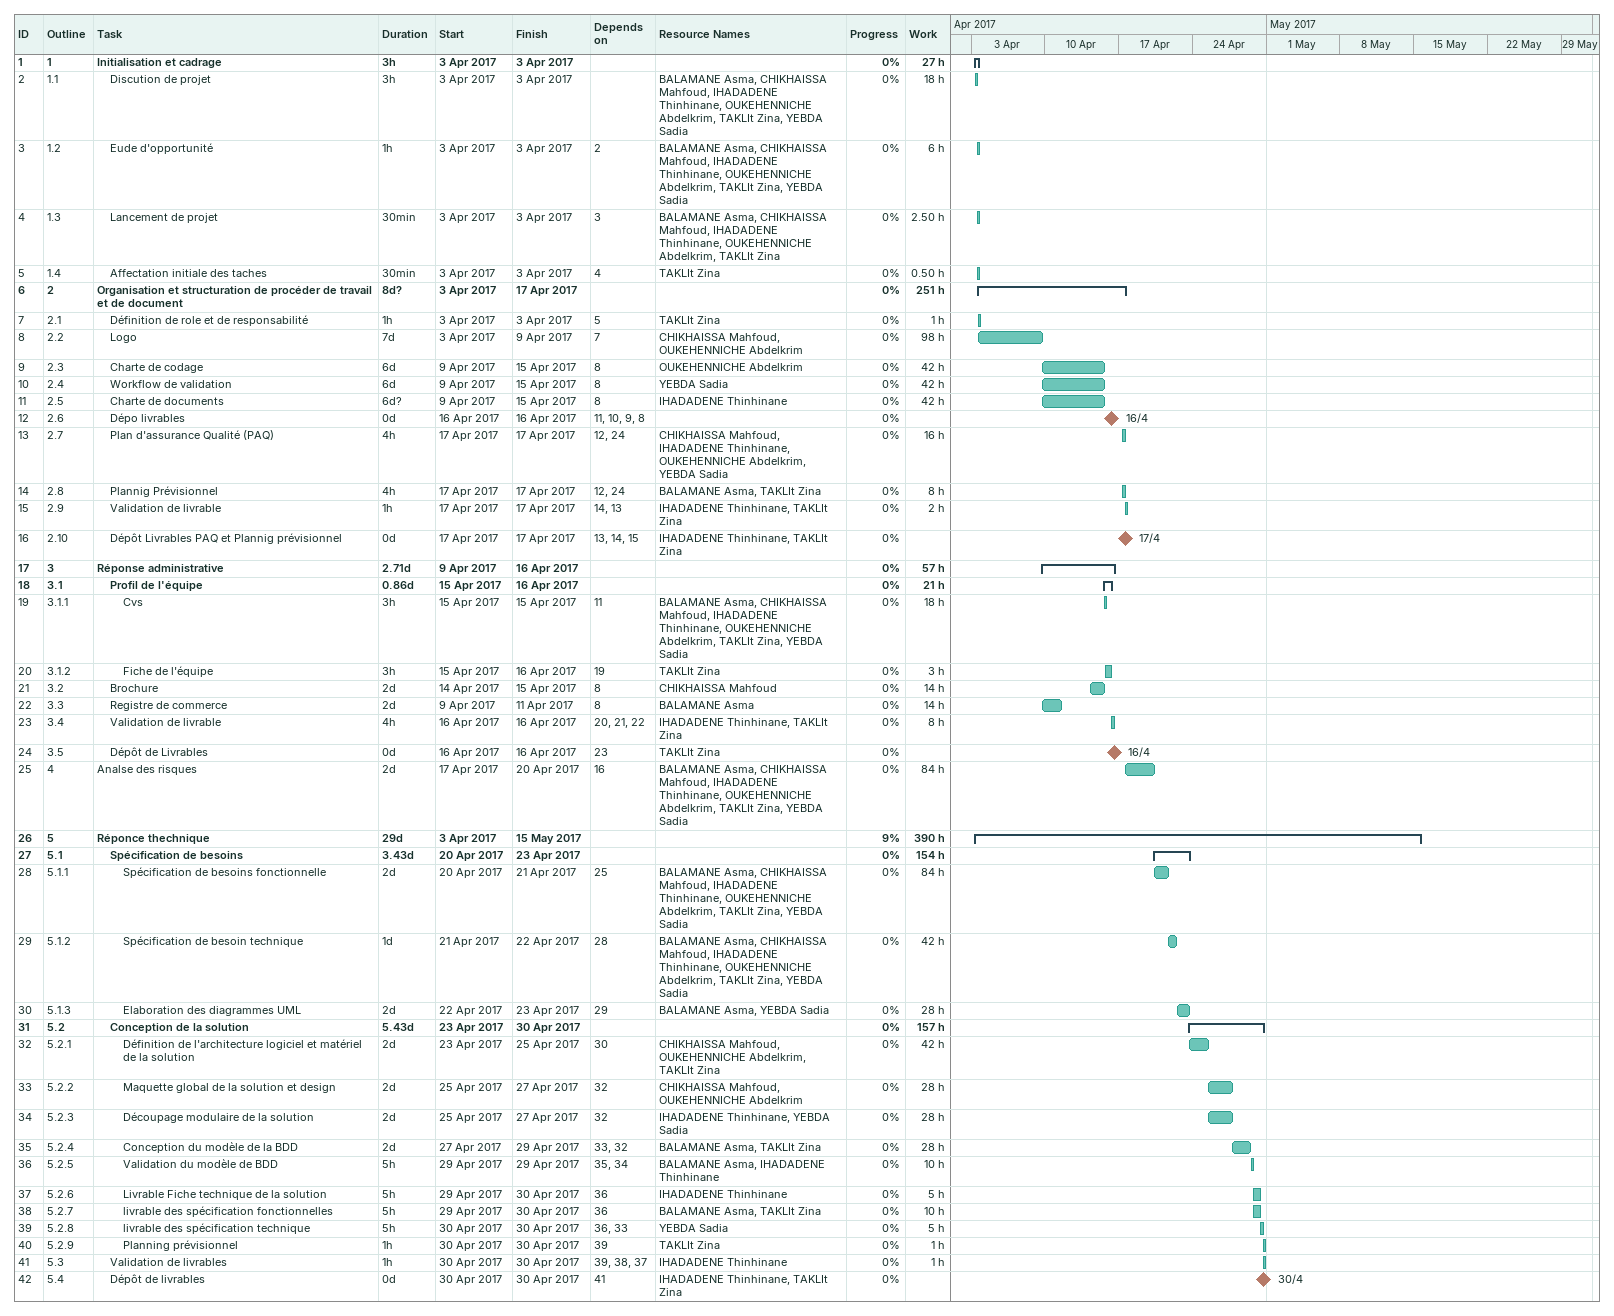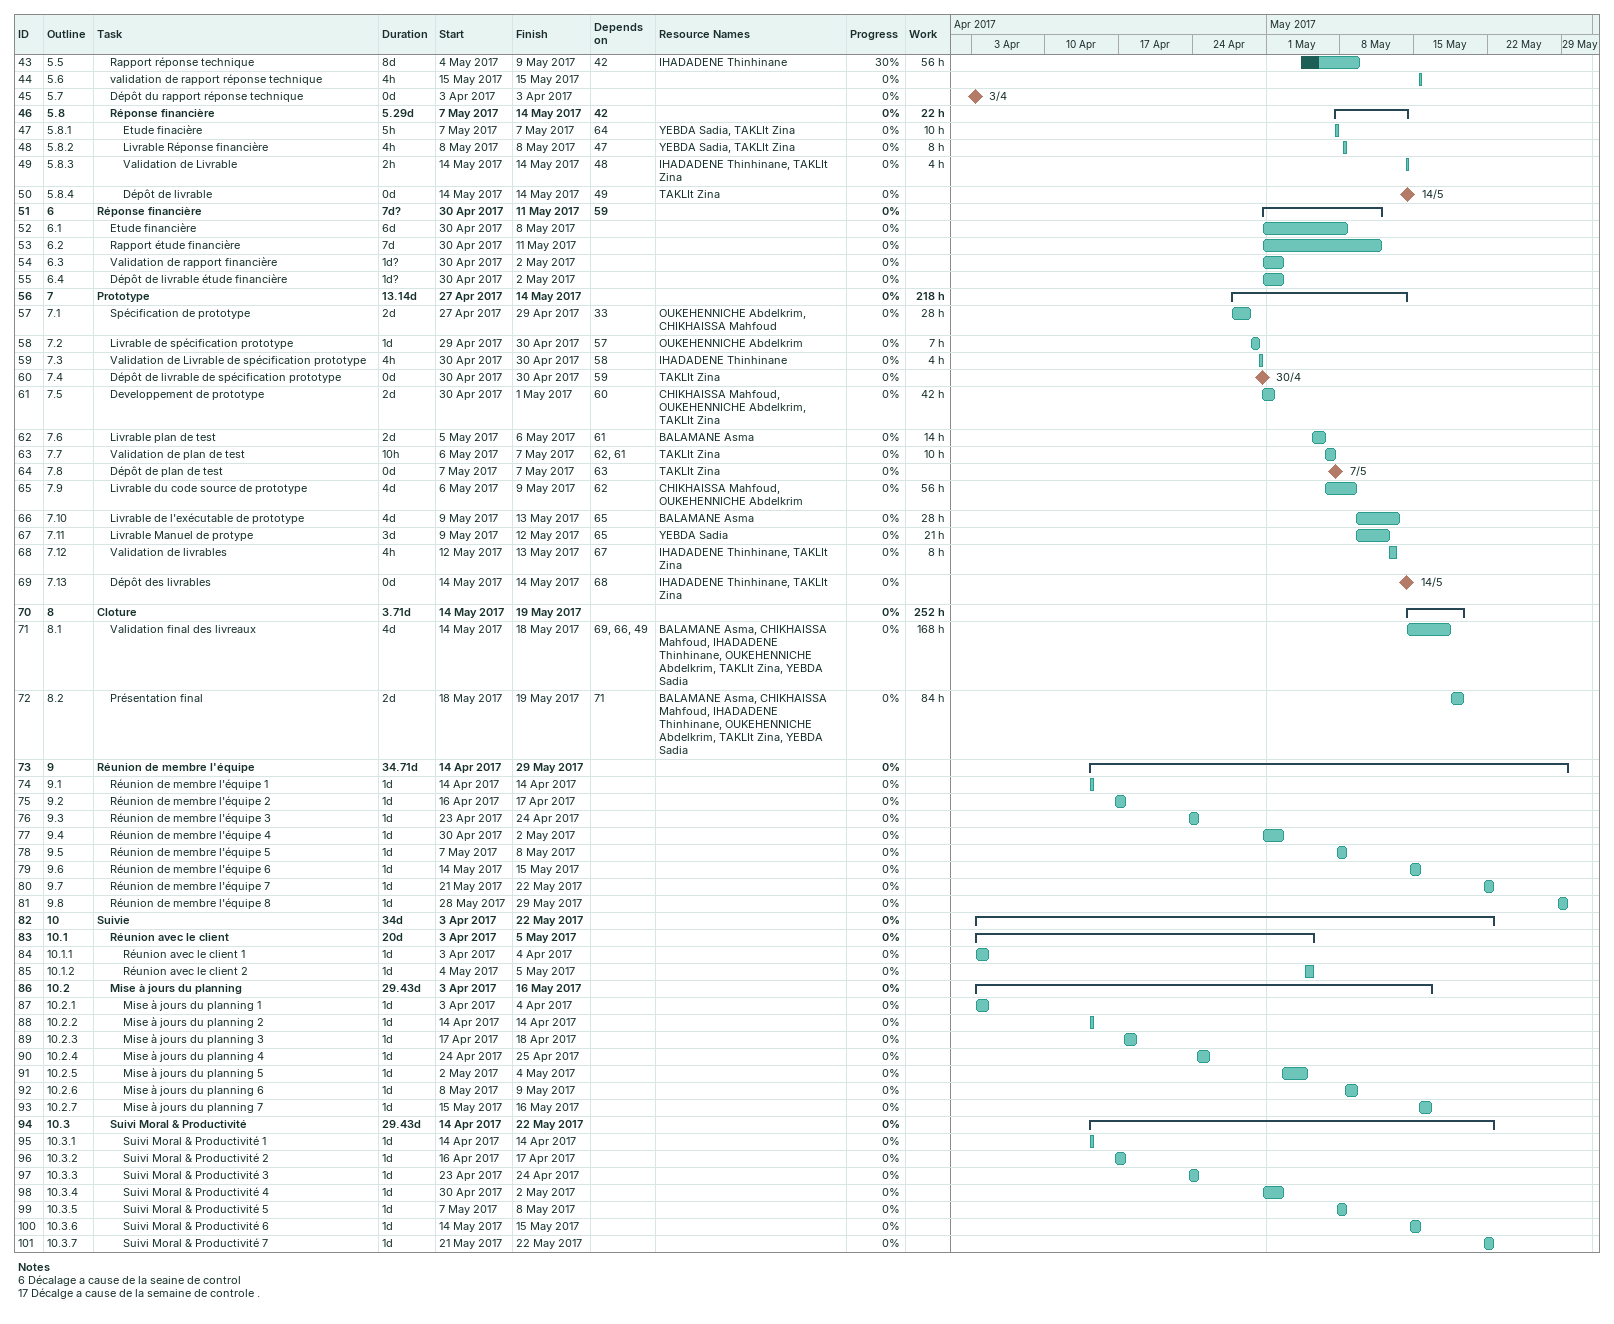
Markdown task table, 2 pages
| ID | WBS | Task | Duration | Start | Finish | Predecessors | Resources | % complete | Work (h) |
|---|---|---|---|---|---|---|---|---|---|
| 1 | 1 | **Initialisation et cadrage** | 3h | 2017-04-03 | 2017-04-03 |  |  | 0 | 27 |
| 2 | 1.1 | Discution de projet | 3h | 2017-04-03 | 2017-04-03 |  | BALAMANE Asma, CHIKHAISSA Mahfoud, IHADADENE Thinhinane, OUKEHENNICHE Abdelkrim, TAKLIt Zina, YEBDA Sadia | 0 | 18 |
| 3 | 1.2 | Eude d'opportunité | 1h | 2017-04-03 | 2017-04-03 | 2 | BALAMANE Asma, CHIKHAISSA Mahfoud, IHADADENE Thinhinane, OUKEHENNICHE Abdelkrim, TAKLIt Zina, YEBDA Sadia | 0 | 6 |
| 4 | 1.3 | Lancement de projet | 30min | 2017-04-03 | 2017-04-03 | 3 | BALAMANE Asma, CHIKHAISSA Mahfoud, IHADADENE Thinhinane, OUKEHENNICHE Abdelkrim, TAKLIt Zina | 0 | 2.50 |
| 5 | 1.4 | Affectation initiale des taches | 30min | 2017-04-03 | 2017-04-03 | 4 | TAKLIt Zina | 0 | 0.50 |
| 6 | 2 | **Organisation et structuration de procéder de travail et de document** | 8d? | 2017-04-03 | 2017-04-17 |  |  | 0 | 251 |
| 7 | 2.1 | Définition de role et de responsabilité | 1h | 2017-04-03 | 2017-04-03 | 5 | TAKLIt Zina | 0 | 1 |
| 8 | 2.2 | Logo | 7d | 2017-04-03 | 2017-04-09 | 7 | CHIKHAISSA Mahfoud, OUKEHENNICHE Abdelkrim | 0 | 98 |
| 9 | 2.3 | Charte de codage | 6d | 2017-04-09 | 2017-04-15 | 8 | OUKEHENNICHE Abdelkrim | 0 | 42 |
| 10 | 2.4 | Workflow de validation | 6d | 2017-04-09 | 2017-04-15 | 8 | YEBDA Sadia | 0 | 42 |
| 11 | 2.5 | Charte de documents | 6d? | 2017-04-09 | 2017-04-15 | 8 | IHADADENE Thinhinane | 0 | 42 |
| 12 | 2.6 | Dépo livrables | 0d | 2017-04-16 | 2017-04-16 | 11, 10, 9, 8 |  | 0 |  |
| 13 | 2.7 | Plan d'assurance Qualité (PAQ) | 4h | 2017-04-17 | 2017-04-17 | 12, 24 | CHIKHAISSA Mahfoud, IHADADENE Thinhinane, OUKEHENNICHE Abdelkrim, YEBDA Sadia | 0 | 16 |
| 14 | 2.8 | Plannig Prévisionnel | 4h | 2017-04-17 | 2017-04-17 | 12, 24 | BALAMANE Asma, TAKLIt Zina | 0 | 8 |
| 15 | 2.9 | Validation de livrable | 1h | 2017-04-17 | 2017-04-17 | 14, 13 | IHADADENE Thinhinane, TAKLIt Zina | 0 | 2 |
| 16 | 2.10 | Dépôt Livrables PAQ et Plannig prévisionnel | 0d | 2017-04-17 | 2017-04-17 | 13, 14, 15 | IHADADENE Thinhinane, TAKLIt Zina | 0 |  |
| 17 | 3 | **Réponse administrative** | 2.71d | 2017-04-09 | 2017-04-16 |  |  | 0 | 57 |
| 18 | 3.1 | **Profil de l'équipe** | 0.86d | 2017-04-15 | 2017-04-16 |  |  | 0 | 21 |
| 19 | 3.1.1 | Cvs | 3h | 2017-04-15 | 2017-04-15 | 11 | BALAMANE Asma, CHIKHAISSA Mahfoud, IHADADENE Thinhinane, OUKEHENNICHE Abdelkrim, TAKLIt Zina, YEBDA Sadia | 0 | 18 |
| 20 | 3.1.2 | Fiche de l'équipe | 3h | 2017-04-15 | 2017-04-16 | 19 | TAKLIt Zina | 0 | 3 |
| 21 | 3.2 | Brochure | 2d | 2017-04-14 | 2017-04-15 | 8 | CHIKHAISSA Mahfoud | 0 | 14 |
| 22 | 3.3 | Registre de commerce | 2d | 2017-04-09 | 2017-04-11 | 8 | BALAMANE Asma | 0 | 14 |
| 23 | 3.4 | Validation de livrable | 4h | 2017-04-16 | 2017-04-16 | 20, 21, 22 | IHADADENE Thinhinane, TAKLIt Zina | 0 | 8 |
| 24 | 3.5 | Dépôt de Livrables | 0d | 2017-04-16 | 2017-04-16 | 23 | TAKLIt Zina | 0 |  |
| 25 | 4 | Analse des risques | 2d | 2017-04-17 | 2017-04-20 | 16 | BALAMANE Asma, CHIKHAISSA Mahfoud, IHADADENE Thinhinane, OUKEHENNICHE Abdelkrim, TAKLIt Zina, YEBDA Sadia | 0 | 84 |
| 26 | 5 | **Réponce thechnique** | 29d | 2017-04-03 | 2017-05-15 |  |  | 9 | 390 |
| 27 | 5.1 | **Spécification de besoins** | 3.43d | 2017-04-20 | 2017-04-23 |  |  | 0 | 154 |
| 28 | 5.1.1 | Spécification de besoins fonctionnelle | 2d | 2017-04-20 | 2017-04-21 | 25 | BALAMANE Asma, CHIKHAISSA Mahfoud, IHADADENE Thinhinane, OUKEHENNICHE Abdelkrim, TAKLIt Zina, YEBDA Sadia | 0 | 84 |
| 29 | 5.1.2 | Spécification de besoin technique | 1d | 2017-04-21 | 2017-04-22 | 28 | BALAMANE Asma, CHIKHAISSA Mahfoud, IHADADENE Thinhinane, OUKEHENNICHE Abdelkrim, TAKLIt Zina, YEBDA Sadia | 0 | 42 |
| 30 | 5.1.3 | Elaboration des diagrammes UML | 2d | 2017-04-22 | 2017-04-23 | 29 | BALAMANE Asma, YEBDA Sadia | 0 | 28 |
| 31 | 5.2 | **Conception de la solution** | 5.43d | 2017-04-23 | 2017-04-30 |  |  | 0 | 157 |
| 32 | 5.2.1 | Définition de l'architecture logiciel et matériel de la solution | 2d | 2017-04-23 | 2017-04-25 | 30 | CHIKHAISSA Mahfoud, OUKEHENNICHE Abdelkrim, TAKLIt Zina | 0 | 42 |
| 33 | 5.2.2 | Maquette global de la solution et design | 2d | 2017-04-25 | 2017-04-27 | 32 | CHIKHAISSA Mahfoud, OUKEHENNICHE Abdelkrim | 0 | 28 |
| 34 | 5.2.3 | Découpage modulaire de la solution | 2d | 2017-04-25 | 2017-04-27 | 32 | IHADADENE Thinhinane, YEBDA Sadia | 0 | 28 |
| 35 | 5.2.4 | Conception du modèle de la BDD | 2d | 2017-04-27 | 2017-04-29 | 33, 32 | BALAMANE Asma, TAKLIt Zina | 0 | 28 |
| 36 | 5.2.5 | Validation du modèle de BDD | 5h | 2017-04-29 | 2017-04-29 | 35, 34 | BALAMANE Asma, IHADADENE Thinhinane | 0 | 10 |
| 37 | 5.2.6 | Livrable Fiche technique de la solution | 5h | 2017-04-29 | 2017-04-30 | 36 | IHADADENE Thinhinane | 0 | 5 |
| 38 | 5.2.7 | livrable des spécification fonctionnelles | 5h | 2017-04-29 | 2017-04-30 | 36 | BALAMANE Asma, TAKLIt Zina | 0 | 10 |
| 39 | 5.2.8 | livrable des spécification technique | 5h | 2017-04-30 | 2017-04-30 | 36, 33 | YEBDA Sadia | 0 | 5 |
| 40 | 5.2.9 | Planning prévisionnel | 1h | 2017-04-30 | 2017-04-30 | 39 | TAKLIt Zina | 0 | 1 |
| 41 | 5.3 | Validation de livrables | 1h | 2017-04-30 | 2017-04-30 | 39, 38, 37 | IHADADENE Thinhinane | 0 | 1 |
| 42 | 5.4 | Dépôt de livrables | 0d | 2017-04-30 | 2017-04-30 | 41 | IHADADENE Thinhinane, TAKLIt Zina | 0 |  |
| 43 | 5.5 | Rapport réponse technique | 8d | 2017-05-04 | 2017-05-09 | 42 | IHADADENE Thinhinane | 30 | 56 |
| 44 | 5.6 | validation de rapport réponse technique | 4h | 2017-05-15 | 2017-05-15 |  |  | 0 |  |
| 45 | 5.7 | Dépôt du rapport réponse technique | 0d | 2017-04-03 | 2017-04-03 |  |  | 0 |  |
| 46 | 5.8 | **Réponse financière** | 5.29d | 2017-05-07 | 2017-05-14 | 42 |  | 0 | 22 |
| 47 | 5.8.1 | Etude finacière | 5h | 2017-05-07 | 2017-05-07 | 64 | YEBDA Sadia, TAKLIt Zina | 0 | 10 |
| 48 | 5.8.2 | Livrable Réponse financière | 4h | 2017-05-08 | 2017-05-08 | 47 | YEBDA Sadia, TAKLIt Zina | 0 | 8 |
| 49 | 5.8.3 | Validation de Livrable | 2h | 2017-05-14 | 2017-05-14 | 48 | IHADADENE Thinhinane, TAKLIt Zina | 0 | 4 |
| 50 | 5.8.4 | Dépôt de livrable | 0d | 2017-05-14 | 2017-05-14 | 49 | TAKLIt Zina | 0 |  |
| 51 | 6 | **Réponse financière** | 7d? | 2017-04-30 | 2017-05-11 | 59 |  | 0 |  |
| 52 | 6.1 | Etude financière | 6d | 2017-04-30 | 2017-05-08 |  |  | 0 |  |
| 53 | 6.2 | Rapport étude financière | 7d | 2017-04-30 | 2017-05-11 |  |  | 0 |  |
| 54 | 6.3 | Validation de rapport financière | 1d? | 2017-04-30 | 2017-05-02 |  |  | 0 |  |
| 55 | 6.4 | Dépôt de livrable étude financière | 1d? | 2017-04-30 | 2017-05-02 |  |  | 0 |  |
| 56 | 7 | **Prototype** | 13.14d | 2017-04-27 | 2017-05-14 |  |  | 0 | 218 |
| 57 | 7.1 | Spécification de prototype | 2d | 2017-04-27 | 2017-04-29 | 33 | OUKEHENNICHE Abdelkrim, CHIKHAISSA Mahfoud | 0 | 28 |
| 58 | 7.2 | Livrable de spécification prototype | 1d | 2017-04-29 | 2017-04-30 | 57 | OUKEHENNICHE Abdelkrim | 0 | 7 |
| 59 | 7.3 | Validation de Livrable de spécification prototype | 4h | 2017-04-30 | 2017-04-30 | 58 | IHADADENE Thinhinane | 0 | 4 |
| 60 | 7.4 | Dépôt de livrable de spécification prototype | 0d | 2017-04-30 | 2017-04-30 | 59 | TAKLIt Zina | 0 |  |
| 61 | 7.5 | Developpement de prototype | 2d | 2017-04-30 | 2017-05-01 | 60 | CHIKHAISSA Mahfoud, OUKEHENNICHE Abdelkrim, TAKLIt Zina | 0 | 42 |
| 62 | 7.6 | Livrable plan de test | 2d | 2017-05-05 | 2017-05-06 | 61 | BALAMANE Asma | 0 | 14 |
| 63 | 7.7 | Validation de plan de test | 10h | 2017-05-06 | 2017-05-07 | 62, 61 | TAKLIt Zina | 0 | 10 |
| 64 | 7.8 | Dépôt de plan de test | 0d | 2017-05-07 | 2017-05-07 | 63 | TAKLIt Zina | 0 |  |
| 65 | 7.9 | Livrable du code source de prototype | 4d | 2017-05-06 | 2017-05-09 | 62 | CHIKHAISSA Mahfoud, OUKEHENNICHE Abdelkrim | 0 | 56 |
| 66 | 7.10 | Livrable de l'exécutable de prototype | 4d | 2017-05-09 | 2017-05-13 | 65 | BALAMANE Asma | 0 | 28 |
| 67 | 7.11 | Livrable Manuel de protype | 3d | 2017-05-09 | 2017-05-12 | 65 | YEBDA Sadia | 0 | 21 |
| 68 | 7.12 | Validation de livrables | 4h | 2017-05-12 | 2017-05-13 | 67 | IHADADENE Thinhinane, TAKLIt Zina | 0 | 8 |
| 69 | 7.13 | Dépôt des livrables | 0d | 2017-05-14 | 2017-05-14 | 68 | IHADADENE Thinhinane, TAKLIt Zina | 0 |  |
| 70 | 8 | **Cloture** | 3.71d | 2017-05-14 | 2017-05-19 |  |  | 0 | 252 |
| 71 | 8.1 | Validation final des livreaux | 4d | 2017-05-14 | 2017-05-18 | 69, 66, 49 | BALAMANE Asma, CHIKHAISSA Mahfoud, IHADADENE Thinhinane, OUKEHENNICHE Abdelkrim, TAKLIt Zina, YEBDA Sadia | 0 | 168 |
| 72 | 8.2 | Présentation final | 2d | 2017-05-18 | 2017-05-19 | 71 | BALAMANE Asma, CHIKHAISSA Mahfoud, IHADADENE Thinhinane, OUKEHENNICHE Abdelkrim, TAKLIt Zina, YEBDA Sadia | 0 | 84 |
| 73 | 9 | **Réunion de membre l'équipe** | 34.71d | 2017-04-14 | 2017-05-29 |  |  | 0 |  |
| 74 | 9.1 | Réunion de membre l'équipe 1 | 1d | 2017-04-14 | 2017-04-14 |  |  | 0 |  |
| 75 | 9.2 | Réunion de membre l'équipe 2 | 1d | 2017-04-16 | 2017-04-17 |  |  | 0 |  |
| 76 | 9.3 | Réunion de membre l'équipe 3 | 1d | 2017-04-23 | 2017-04-24 |  |  | 0 |  |
| 77 | 9.4 | Réunion de membre l'équipe 4 | 1d | 2017-04-30 | 2017-05-02 |  |  | 0 |  |
| 78 | 9.5 | Réunion de membre l'équipe 5 | 1d | 2017-05-07 | 2017-05-08 |  |  | 0 |  |
| 79 | 9.6 | Réunion de membre l'équipe 6 | 1d | 2017-05-14 | 2017-05-15 |  |  | 0 |  |
| 80 | 9.7 | Réunion de membre l'équipe 7 | 1d | 2017-05-21 | 2017-05-22 |  |  | 0 |  |
| 81 | 9.8 | Réunion de membre l'équipe 8 | 1d | 2017-05-28 | 2017-05-29 |  |  | 0 |  |
| 82 | 10 | **Suivie** | 34d | 2017-04-03 | 2017-05-22 |  |  | 0 |  |
| 83 | 10.1 | **Réunion avec le client** | 20d | 2017-04-03 | 2017-05-05 |  |  | 0 |  |
| 84 | 10.1.1 | Réunion avec le client 1 | 1d | 2017-04-03 | 2017-04-04 |  |  | 0 |  |
| 85 | 10.1.2 | Réunion avec le client 2 | 1d | 2017-05-04 | 2017-05-05 |  |  | 0 |  |
| 86 | 10.2 | **Mise à jours du planning** | 29.43d | 2017-04-03 | 2017-05-16 |  |  | 0 |  |
| 87 | 10.2.1 | Mise à jours du planning 1 | 1d | 2017-04-03 | 2017-04-04 |  |  | 0 |  |
| 88 | 10.2.2 | Mise à jours du planning 2 | 1d | 2017-04-14 | 2017-04-14 |  |  | 0 |  |
| 89 | 10.2.3 | Mise à jours du planning 3 | 1d | 2017-04-17 | 2017-04-18 |  |  | 0 |  |
| 90 | 10.2.4 | Mise à jours du planning 4 | 1d | 2017-04-24 | 2017-04-25 |  |  | 0 |  |
| 91 | 10.2.5 | Mise à jours du planning 5 | 1d | 2017-05-02 | 2017-05-04 |  |  | 0 |  |
| 92 | 10.2.6 | Mise à jours du planning 6 | 1d | 2017-05-08 | 2017-05-09 |  |  | 0 |  |
| 93 | 10.2.7 | Mise à jours du planning 7 | 1d | 2017-05-15 | 2017-05-16 |  |  | 0 |  |
| 94 | 10.3 | **Suivi Moral & Productivité** | 29.43d | 2017-04-14 | 2017-05-22 |  |  | 0 |  |
| 95 | 10.3.1 | Suivi Moral & Productivité 1 | 1d | 2017-04-14 | 2017-04-14 |  |  | 0 |  |
| 96 | 10.3.2 | Suivi Moral & Productivité 2 | 1d | 2017-04-16 | 2017-04-17 |  |  | 0 |  |
| 97 | 10.3.3 | Suivi Moral & Productivité 3 | 1d | 2017-04-23 | 2017-04-24 |  |  | 0 |  |
| 98 | 10.3.4 | Suivi Moral & Productivité 4 | 1d | 2017-04-30 | 2017-05-02 |  |  | 0 |  |
| 99 | 10.3.5 | Suivi Moral & Productivité 5 | 1d | 2017-05-07 | 2017-05-08 |  |  | 0 |  |
| 100 | 10.3.6 | Suivi Moral & Productivité 6 | 1d | 2017-05-14 | 2017-05-15 |  |  | 0 |  |
| 101 | 10.3.7 | Suivi Moral & Productivité 7 | 1d | 2017-05-21 | 2017-05-22 |  |  | 0 |  |

Notes
- 6: Décalage a cause de la seaine de control
- 17: Décalge a cause de la semaine de controle .
